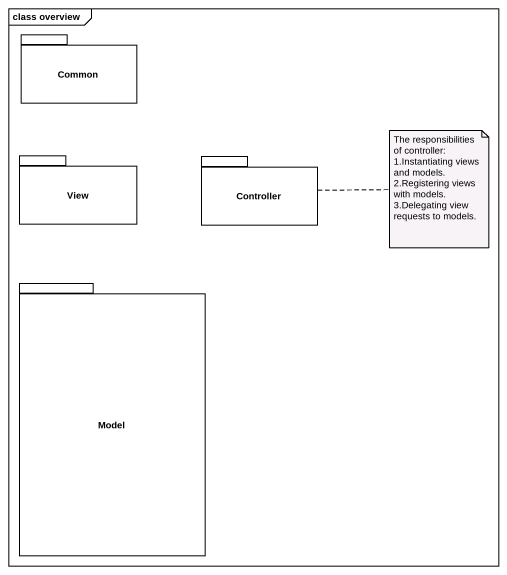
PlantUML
@startuml
mainframe class overview
package Common {
}
package View {
}
package Controller {
}
package Model {
}
note right of Controller
  The responsibilities of controller:
  1.Instantiating views and models.
  2.Registering views with models.
  3.Delegating view requests to models.
end note
@enduml
